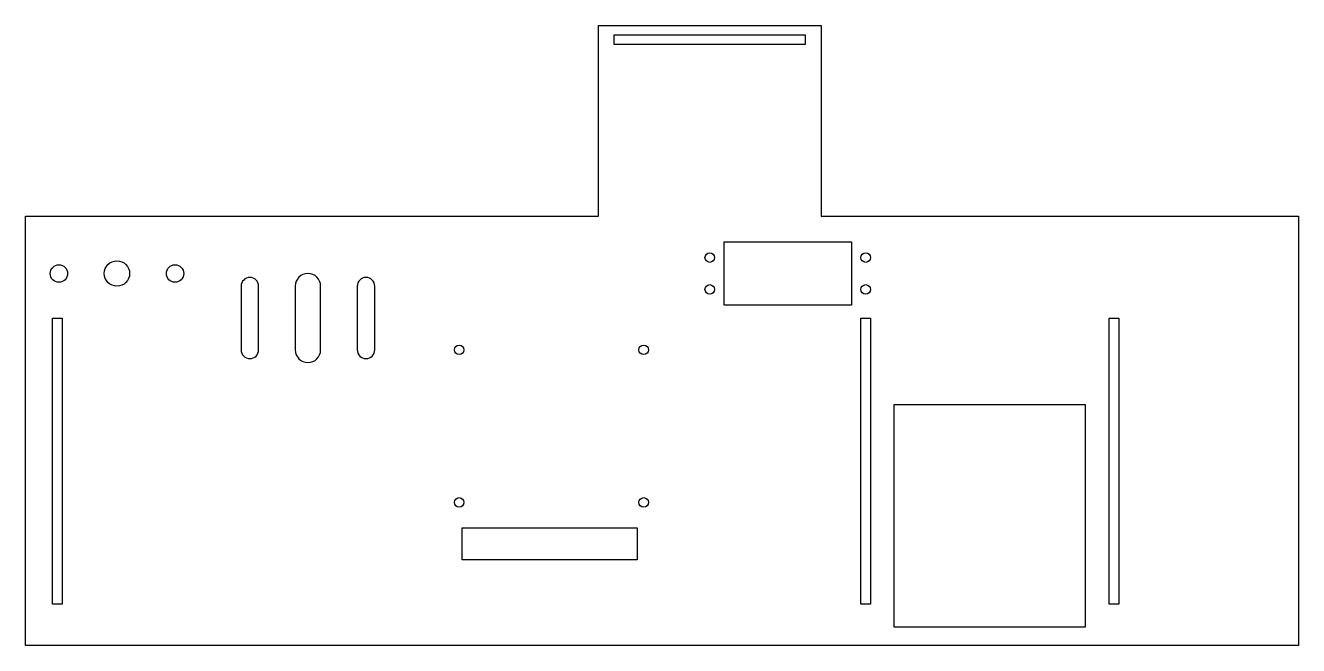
# Model space of a CAD drawing. Extents: x -8.6 to 7.1, y 4.4 to 12.1.
import ezdxf

# ---------------------------------------------------------------- set-up
doc = ezdxf.new("R2010")
doc.units = 0
doc.layers.get('0').update_dxf_attribs({"linetype": 'continuous'})

# ---------------------------------------------------------------- blocks, each defined once
blk = doc.blocks.new('SCALE')
at = {"color": 7}
for points in [[(-1.559, 9.756), (-1.559, 12.118), (1.197, 12.118), (1.197, 9.756), (7.102, 9.756), (7.102, 4.441), (-8.646, 4.441), (-8.646, 9.756)], [(-1.362, 12), (1, 12), (1, 11.882), (-1.362, 11.882)], [(-0.004, 9.441), (1.571, 9.441), (1.571, 8.654), (-0.004, 8.654)], [(-8.311, 8.496), (-8.193, 8.496), (-8.193, 4.953), (-8.311, 4.953)], [(1.689, 8.496), (1.807, 8.496), (1.807, 4.953), (1.689, 4.953)], [(4.76, 8.496), (4.878, 8.496), (4.878, 4.953), (4.76, 4.953)], [(2.102, 7.425), (4.465, 7.425), (4.465, 4.669), (2.102, 4.669)], [(-3.242, 5.898), (-1.077, 5.898), (-1.077, 5.504), (-3.242, 5.504)]]:
    blk.add_lwpolyline(points, close=True, dxfattribs=at)
for points in [[(-5.762, 8.89, 1), (-5.978, 8.89), (-5.978, 8.102, 1), (-5.762, 8.102)], [(-5.309, 8.102, 1), (-4.994, 8.102), (-4.994, 8.89, 1), (-5.309, 8.89)], [(-4.541, 8.102, 1), (-4.325, 8.102), (-4.325, 8.89, 1), (-4.541, 8.89)]]:
    blk.add_lwpolyline(points, format="xyb", close=True, dxfattribs=at)
for centre, radius in [((-0.181, 9.244), 0.0591), ((1.748, 9.244), 0.0591), ((-8.232, 9.047), 0.108), ((-7.514, 9.047), 0.157), ((-6.795, 9.047), 0.108), ((-0.181, 8.85), 0.0591), ((1.748, 8.85), 0.0591), ((-3.281, 8.102), 0.0591), ((-0.998, 8.102), 0.0591), ((-3.281, 6.213), 0.0591), ((-0.998, 6.213), 0.0591)]:
    blk.add_circle(centre, radius, dxfattribs=at)

msp = doc.modelspace()

# ---------------------------------------------------------------- block references
at = {"color": 7}
msp.add_blockref('SCALE', (0, 0), dxfattribs=at)

doc.saveas('drawing.dxf')
